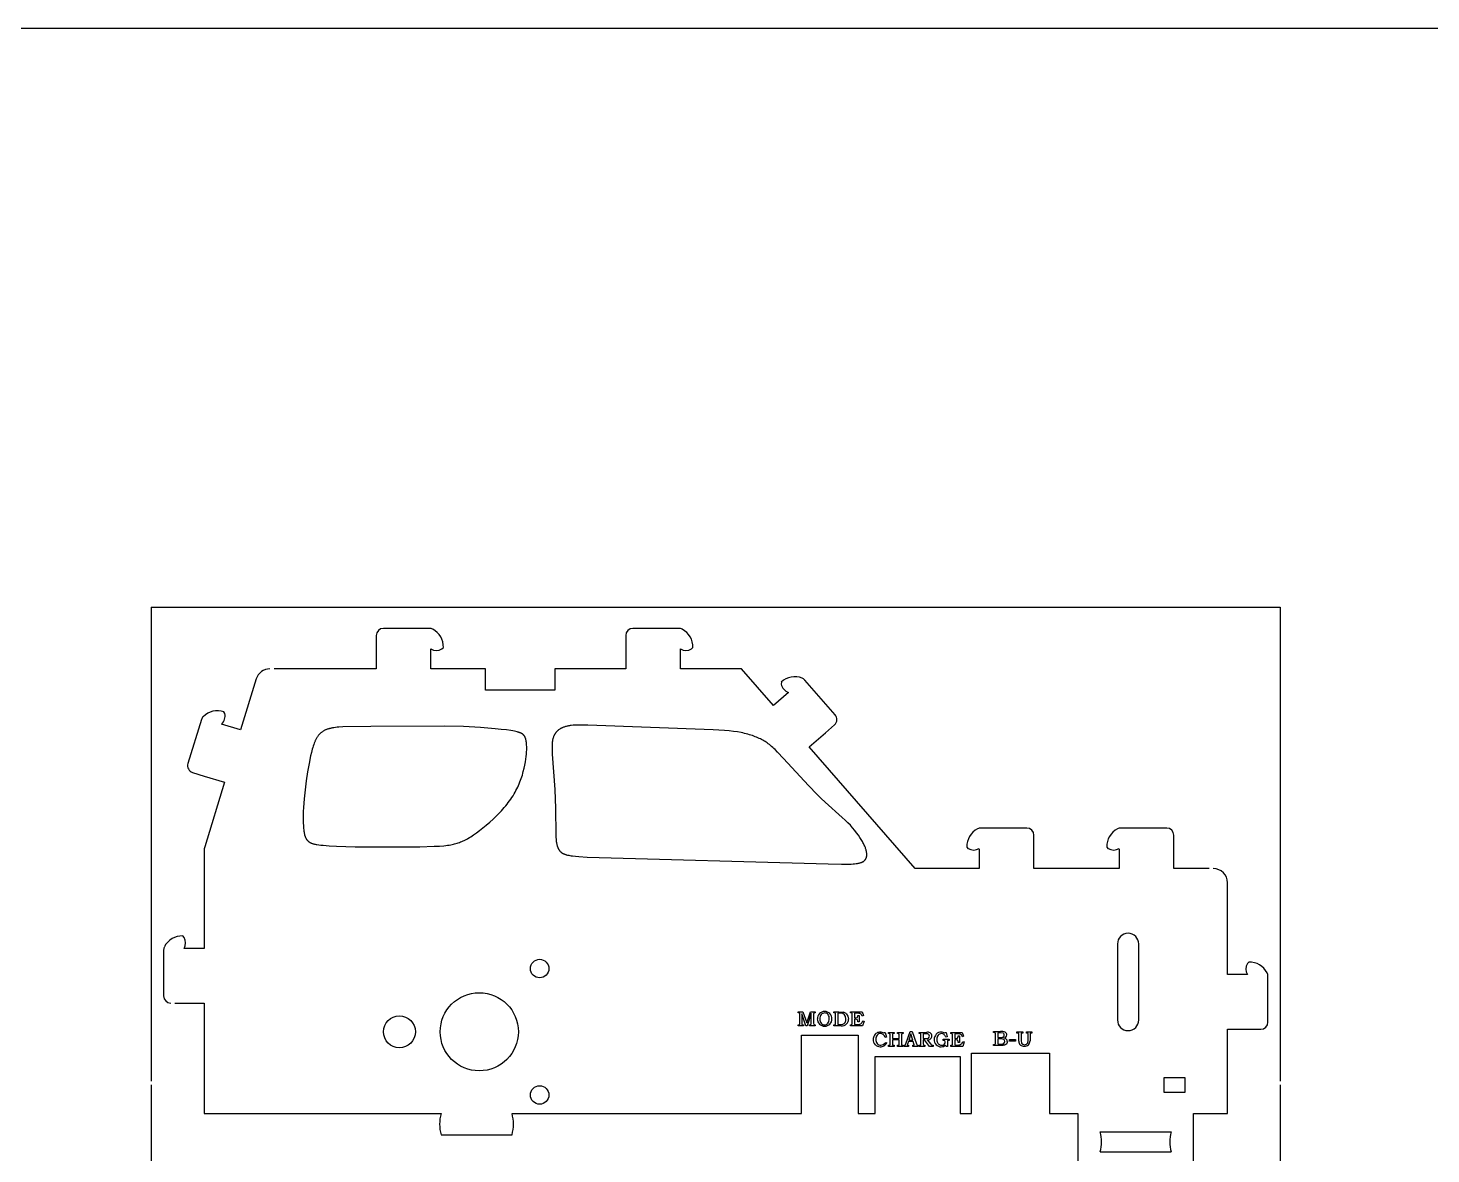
# Model space of a CAD drawing. Extents: x 4372 to 5754, y -1610 to -1311.
# Drawn here: x 5063.1 to 5260.7, y -1469.6 to -1311 of the extents above; entities that cross this region are included whole.
import ezdxf

# ---------------------------------------------------------------- set-up
doc = ezdxf.new("R2010")
doc.units = 0
doc.header["$MEASUREMENT"] = 0
doc.layers.get('0').update_dxf_attribs({"linetype": 'ByLayer'})
doc.layers.add('第四次打样', color=7, linetype='CONTINUOUS')

msp = doc.modelspace()

# ---------------------------------------------------------------- linework, layer by layer
at = {"color": 5}
for p, q in [((5080.45, -1392.55), (5239.45, -1392.55)), ((5080.45, -1392.55), (5080.45, -1459.3)), ((5239.45, -1392.55), (5239.45, -1459.3)), ((5080.45, -1459.8), (5080.45, -1526.55)), ((5239.45, -1459.8), (5239.45, -1526.55))]:
    msp.add_line(p, q, dxfattribs=at)
msp.add_lwpolyline([(4372.08, -1311.03), (5754.14, -1311.03), (5754.14, -1609.58), (4372.08, -1609.58)], close=True)
at = {"layer": '第四次打样'}
for p, q in [((5112.15, -1396.55), (5112.15, -1398.25)), ((5119.63, -1395.55), (5113.15, -1395.55)), ((5147.27, -1396.55), (5147.27, -1398.25)), ((5154.76, -1395.55), (5148.27, -1395.55)), ((5112.15, -1398.25), (5112.15, -1401.25)), ((5147.27, -1398.25), (5147.27, -1401.25)), ((5112.15, -1401.25), (5097.76, -1401.25)), ((5127.51, -1401.25), (5119.85, -1401.25)), ((5127.51, -1404.25), (5127.51, -1401.25)), ((5147.27, -1401.25), (5137.31, -1401.25)), ((5137.31, -1401.25), (5137.31, -1404.25)), ((5163.59, -1401.25), (5154.97, -1401.25)), ((5168.06, -1406.41), (5163.59, -1401.25)), ((5095.25, -1402.67), (5093.04, -1409.86)), ((5137.31, -1404.25), (5127.51, -1404.25)), ((5176.76, -1407.72), (5172.51, -1402.83)), ((5087.53, -1408.39), (5085.63, -1414.59)), ((5173.12, -1412.21), (5175.38, -1410.25)), ((5175.38, -1410.25), (5176.66, -1409.13)), ((5188.03, -1429.37), (5173.12, -1412.21)), ((5086.29, -1415.84), (5087.91, -1416.34)), ((5087.91, -1416.34), (5090.78, -1417.22)), ((5090.78, -1417.22), (5087.99, -1426.32)), ((5203.76, -1423.67), (5197.28, -1423.67)), ((5223.46, -1423.67), (5216.98, -1423.67)), ((5204.76, -1426.37), (5204.76, -1424.67)), ((5224.46, -1426.37), (5224.46, -1424.67)), ((5087.9, -1426.9), (5087.9, -1440.61)), ((5204.76, -1429.37), (5204.76, -1426.37)), ((5224.46, -1429.37), (5224.46, -1426.37)), ((5197.06, -1429.37), (5188.03, -1429.37)), ((5216.76, -1429.37), (5204.76, -1429.37)), ((5229.41, -1429.37), (5224.46, -1429.37)), ((5232.01, -1443.15), (5232.01, -1431.37)), ((5216.52, -1439.99), (5216.52, -1450.69)), ((5219.52, -1450.69), (5219.52, -1439.99)), ((5082.2, -1440.83), (5082.2, -1447.31)), ((5237.71, -1451), (5237.71, -1444.52)), ((5083.8, -1448.31), (5087.9, -1448.31)), ((5087.9, -1448.31), (5087.9, -1463.85)), ((5172.01, -1463.85), (5172.01, -1452.85)), ((5172.01, -1452.85), (5180.01, -1452.85)), ((5180.01, -1452.85), (5180.01, -1455.35)), ((5232.01, -1463.85), (5232.01, -1452)), ((5232.01, -1452), (5235.01, -1452)), ((5235.01, -1452), (5236.71, -1452)), ((5180.01, -1455.35), (5180.01, -1463.85)), ((5182.38, -1463.85), (5182.38, -1455.85)), ((5182.38, -1455.85), (5194.38, -1455.85)), ((5194.38, -1455.85), (5194.38, -1463.85)), ((5195.96, -1463.85), (5195.96, -1455.35)), ((5195.96, -1455.35), (5206.96, -1455.35)), ((5206.96, -1455.35), (5206.96, -1463.85)), ((5226.06, -1458.85), (5223.06, -1458.85)), ((5223.06, -1458.85), (5223.06, -1460.85)), ((5226.06, -1460.85), (5226.06, -1458.85)), ((5223.06, -1460.85), (5226.06, -1460.85)), ((5087.9, -1463.85), (5121.26, -1463.85)), ((5131.26, -1463.85), (5172.01, -1463.85)), ((5180.01, -1463.85), (5182.38, -1463.85)), ((5194.38, -1463.85), (5195.96, -1463.85)), ((5206.96, -1463.85), (5210.92, -1463.85)), ((5210.92, -1463.85), (5210.92, -1466.85)), ((5227.22, -1466.85), (5227.22, -1463.85)), ((5227.22, -1463.85), (5232.01, -1463.85)), ((5121.26, -1466.85), (5131.26, -1466.85)), ((5210.92, -1466.85), (5210.92, -1470.55)), ((5227.22, -1470.55), (5227.22, -1466.85))]:
    msp.add_line(p, q, dxfattribs=at)
at = {"layer": '第四次打样', "color": 3}
for p, q in [((5119.85, -1401.25), (5119.85, -1398.45)), ((5121.4, -1398.45), (5121.6, -1398.24)), ((5154.97, -1401.25), (5154.97, -1398.45)), ((5156.52, -1398.45), (5156.72, -1398.24)), ((5169.19, -1403.11), (5169.16, -1403.4)), ((5170.18, -1404.57), (5168.06, -1406.41)), ((5090.82, -1407.55), (5090.68, -1407.3)), ((5093.04, -1409.86), (5090.36, -1409.04)), ((5195.31, -1426.36), (5195.51, -1426.57)), ((5197.06, -1426.57), (5197.06, -1429.37)), ((5215.01, -1426.36), (5215.21, -1426.57)), ((5216.76, -1426.57), (5216.76, -1429.37)), ((5085.1, -1439.06), (5084.89, -1438.86)), ((5087.9, -1440.61), (5085.1, -1440.61)), ((5232.01, -1444.3), (5232.01, -1443.15)), ((5235.02, -1442.55), (5234.81, -1442.75)), ((5234.81, -1444.3), (5232.01, -1444.3)), ((5214.07, -1466.45), (5224.07, -1466.45)), ((5214.07, -1469.25), (5224.07, -1469.25))]:
    msp.add_line(p, q, dxfattribs=at)
at = {"layer": '第四次打样', "color": 1}
for p, q in [((5104.13, -1410.47), (5104.07, -1410.53)), ((5104.18, -1410.41), (5104.13, -1410.47)), ((5104.24, -1410.36), (5104.18, -1410.41)), ((5104.3, -1410.3), (5104.24, -1410.36)), ((5104.36, -1410.25), (5104.3, -1410.3)), ((5104.42, -1410.2), (5104.36, -1410.25)), ((5104.49, -1410.15), (5104.42, -1410.2)), ((5104.55, -1410.1), (5104.49, -1410.15)), ((5104.62, -1410.06), (5104.55, -1410.1)), ((5104.69, -1410.01), (5104.62, -1410.06)), ((5104.76, -1409.97), (5104.69, -1410.01)), ((5104.83, -1409.93), (5104.76, -1409.97)), ((5104.91, -1409.9), (5104.83, -1409.93)), ((5104.99, -1409.86), (5104.91, -1409.9)), ((5105.06, -1409.83), (5104.99, -1409.86)), ((5105.15, -1409.79), (5105.06, -1409.83)), ((5105.23, -1409.76), (5105.15, -1409.79)), ((5105.31, -1409.73), (5105.23, -1409.76)), ((5105.4, -1409.71), (5105.31, -1409.73)), ((5105.49, -1409.68), (5105.4, -1409.71)), ((5105.58, -1409.65), (5105.49, -1409.68)), ((5105.68, -1409.63), (5105.58, -1409.65)), ((5105.78, -1409.61), (5105.68, -1409.63)), ((5105.87, -1409.59), (5105.78, -1409.61)), ((5105.98, -1409.57), (5105.87, -1409.59)), ((5106.19, -1409.54), (5105.98, -1409.57)), ((5106.41, -1409.51), (5106.19, -1409.54)), ((5106.64, -1409.48), (5106.41, -1409.51)), ((5106.89, -1409.46), (5106.64, -1409.48)), ((5107.43, -1409.43), (5106.89, -1409.46)), ((5111.38, -1409.38), (5107.43, -1409.43)), ((5121.82, -1409.31), (5111.38, -1409.38)), ((5124.45, -1409.39), (5121.82, -1409.31)), ((5126.84, -1409.52), (5124.45, -1409.39)), ((5128.88, -1409.68), (5126.84, -1409.52)), ((5129.74, -1409.77), (5128.88, -1409.68)), ((5130.48, -1409.86), (5129.74, -1409.77)), ((5131.1, -1409.95), (5130.48, -1409.86)), ((5131.36, -1409.99), (5131.1, -1409.95)), ((5131.59, -1410.04), (5131.36, -1409.99)), ((5131.8, -1410.08), (5131.59, -1410.04)), ((5131.99, -1410.13), (5131.8, -1410.08)), ((5132.07, -1410.15), (5131.99, -1410.13)), ((5132.15, -1410.17), (5132.07, -1410.15)), ((5132.22, -1410.19), (5132.15, -1410.17)), ((5132.29, -1410.21), (5132.22, -1410.19)), ((5132.36, -1410.24), (5132.29, -1410.21)), ((5132.41, -1410.26), (5132.36, -1410.24)), ((5132.47, -1410.28), (5132.41, -1410.26)), ((5132.52, -1410.31), (5132.47, -1410.28)), ((5132.57, -1410.33), (5132.52, -1410.31)), ((5132.61, -1410.35), (5132.57, -1410.33)), ((5132.64, -1410.36), (5132.61, -1410.35)), ((5132.66, -1410.38), (5132.64, -1410.36)), ((5132.67, -1410.39), (5132.66, -1410.38)), ((5132.69, -1410.4), (5132.67, -1410.39)), ((5132.71, -1410.41), (5132.69, -1410.4)), ((5132.73, -1410.42), (5132.71, -1410.41)), ((5132.75, -1410.43), (5132.73, -1410.42)), ((5132.76, -1410.45), (5132.75, -1410.43)), ((5132.78, -1410.46), (5132.76, -1410.45)), ((5132.79, -1410.47), (5132.78, -1410.46)), ((5132.81, -1410.48), (5132.79, -1410.47)), ((5132.82, -1410.5), (5132.81, -1410.48)), ((5137.26, -1410.48), (5137.23, -1410.53)), ((5137.29, -1410.43), (5137.26, -1410.48)), ((5137.32, -1410.39), (5137.29, -1410.43)), ((5137.35, -1410.34), (5137.32, -1410.39)), ((5137.38, -1410.29), (5137.35, -1410.34)), ((5137.42, -1410.25), (5137.38, -1410.29)), ((5137.45, -1410.21), (5137.42, -1410.25)), ((5137.49, -1410.17), (5137.45, -1410.21)), ((5137.52, -1410.13), (5137.49, -1410.17)), ((5137.56, -1410.09), (5137.52, -1410.13)), ((5137.59, -1410.06), (5137.56, -1410.09)), ((5137.63, -1410.02), (5137.59, -1410.06)), ((5137.67, -1409.99), (5137.63, -1410.02)), ((5137.71, -1409.95), (5137.67, -1409.99)), ((5137.74, -1409.92), (5137.71, -1409.95)), ((5137.78, -1409.89), (5137.74, -1409.92)), ((5137.82, -1409.86), (5137.78, -1409.89)), ((5137.9, -1409.8), (5137.82, -1409.86)), ((5137.98, -1409.75), (5137.9, -1409.8)), ((5138.02, -1409.72), (5137.98, -1409.75)), ((5138.06, -1409.69), (5138.02, -1409.72)), ((5138.11, -1409.67), (5138.06, -1409.69)), ((5138.15, -1409.64), (5138.11, -1409.67)), ((5138.19, -1409.62), (5138.15, -1409.64)), ((5138.23, -1409.6), (5138.19, -1409.62)), ((5138.28, -1409.58), (5138.23, -1409.6)), ((5138.32, -1409.55), (5138.28, -1409.58)), ((5138.41, -1409.51), (5138.32, -1409.55)), ((5138.5, -1409.48), (5138.41, -1409.51)), ((5138.6, -1409.44), (5138.5, -1409.48)), ((5138.7, -1409.41), (5138.6, -1409.44)), ((5138.8, -1409.38), (5138.7, -1409.41)), ((5138.9, -1409.35), (5138.8, -1409.38)), ((5139.01, -1409.32), (5138.9, -1409.35)), ((5139.12, -1409.3), (5139.01, -1409.32)), ((5139.23, -1409.28), (5139.12, -1409.3)), ((5139.35, -1409.26), (5139.23, -1409.28)), ((5139.47, -1409.24), (5139.35, -1409.26)), ((5139.59, -1409.22), (5139.47, -1409.24)), ((5139.85, -1409.2), (5139.59, -1409.22)), ((5140.14, -1409.18), (5139.85, -1409.2)), ((5140.44, -1409.17), (5140.14, -1409.18)), ((5140.77, -1409.16), (5140.44, -1409.17)), ((5141.13, -1409.16), (5140.77, -1409.16)), ((5141.94, -1409.18), (5141.13, -1409.16)), ((5159.59, -1409.83), (5141.94, -1409.18)), ((5161.17, -1409.94), (5159.59, -1409.83)), ((5161.85, -1410), (5161.17, -1409.94)), ((5162.45, -1410.07), (5161.85, -1410)), ((5163.01, -1410.14), (5162.45, -1410.07)), ((5163.53, -1410.23), (5163.01, -1410.14)), ((5163.77, -1410.28), (5163.53, -1410.23)), ((5164.01, -1410.34), (5163.77, -1410.28)), ((5164.25, -1410.39), (5164.01, -1410.34)), ((5164.47, -1410.45), (5164.25, -1410.39)), ((5164.69, -1410.52), (5164.47, -1410.45)), ((5103.2, -1412.34), (5103.13, -1412.56)), ((5103.26, -1412.12), (5103.2, -1412.34)), ((5103.33, -1411.92), (5103.26, -1412.12)), ((5103.4, -1411.72), (5103.33, -1411.92)), ((5103.48, -1411.53), (5103.4, -1411.72)), ((5103.52, -1411.44), (5103.48, -1411.53)), ((5103.56, -1411.35), (5103.52, -1411.44)), ((5103.6, -1411.27), (5103.56, -1411.35)), ((5103.64, -1411.18), (5103.6, -1411.27)), ((5103.68, -1411.1), (5103.64, -1411.18)), ((5103.73, -1411.02), (5103.68, -1411.1)), ((5103.77, -1410.95), (5103.73, -1411.02)), ((5103.82, -1410.87), (5103.77, -1410.95)), ((5103.87, -1410.8), (5103.82, -1410.87)), ((5103.92, -1410.73), (5103.87, -1410.8)), ((5103.97, -1410.66), (5103.92, -1410.73)), ((5104.02, -1410.6), (5103.97, -1410.66)), ((5104.07, -1410.53), (5104.02, -1410.6)), ((5132.83, -1410.51), (5132.82, -1410.5)), ((5132.85, -1410.52), (5132.83, -1410.51)), ((5132.86, -1410.53), (5132.85, -1410.52)), ((5132.87, -1410.54), (5132.86, -1410.53)), ((5132.9, -1410.57), (5132.87, -1410.54)), ((5132.92, -1410.6), (5132.9, -1410.57)), ((5132.94, -1410.62), (5132.92, -1410.6)), ((5132.96, -1410.65), (5132.94, -1410.62)), ((5132.98, -1410.67), (5132.96, -1410.65)), ((5133, -1410.7), (5132.98, -1410.67)), ((5133.02, -1410.73), (5133, -1410.7)), ((5133.03, -1410.75), (5133.02, -1410.73)), ((5133.05, -1410.78), (5133.03, -1410.75)), ((5133.07, -1410.81), (5133.05, -1410.78)), ((5133.08, -1410.84), (5133.07, -1410.81)), ((5133.1, -1410.87), (5133.08, -1410.84)), ((5133.11, -1410.9), (5133.1, -1410.87)), ((5133.12, -1410.93), (5133.11, -1410.9)), ((5133.13, -1410.96), (5133.12, -1410.93)), ((5133.15, -1410.99), (5133.13, -1410.96)), ((5133.16, -1411.02), (5133.15, -1410.99)), ((5133.17, -1411.05), (5133.16, -1411.02)), ((5133.18, -1411.08), (5133.17, -1411.05)), ((5133.19, -1411.11), (5133.18, -1411.08)), ((5133.21, -1411.18), (5133.19, -1411.11)), ((5133.22, -1411.25), (5133.21, -1411.18)), ((5133.24, -1411.32), (5133.22, -1411.25)), ((5133.25, -1411.39), (5133.24, -1411.32)), ((5133.26, -1411.47), (5133.25, -1411.39)), ((5133.28, -1411.63), (5133.26, -1411.47)), ((5133.3, -1411.8), (5133.28, -1411.63)), ((5133.32, -1411.99), (5133.3, -1411.8)), ((5133.33, -1412.19), (5133.32, -1411.99)), ((5133.33, -1412.42), (5133.33, -1412.19)), ((5133.33, -1412.67), (5133.33, -1412.42)), ((5136.9, -1412.11), (5136.89, -1412.32)), ((5136.89, -1412.32), (5136.9, -1412.77)), ((5136.91, -1411.73), (5136.9, -1411.92)), ((5136.9, -1411.92), (5136.9, -1412.11)), ((5136.92, -1411.64), (5136.91, -1411.73)), ((5136.93, -1411.55), (5136.92, -1411.64)), ((5136.94, -1411.47), (5136.93, -1411.55)), ((5136.95, -1411.39), (5136.94, -1411.47)), ((5136.97, -1411.31), (5136.95, -1411.39)), ((5136.98, -1411.23), (5136.97, -1411.31)), ((5137, -1411.16), (5136.98, -1411.23)), ((5137.02, -1411.08), (5137, -1411.16)), ((5137.04, -1411.01), (5137.02, -1411.08)), ((5137.06, -1410.95), (5137.04, -1411.01)), ((5137.08, -1410.88), (5137.06, -1410.95)), ((5137.1, -1410.82), (5137.08, -1410.88)), ((5137.12, -1410.76), (5137.1, -1410.82)), ((5137.15, -1410.7), (5137.12, -1410.76)), ((5137.18, -1410.64), (5137.15, -1410.7)), ((5137.2, -1410.59), (5137.18, -1410.64)), ((5137.23, -1410.53), (5137.2, -1410.59)), ((5164.91, -1410.58), (5164.69, -1410.52)), ((5165.11, -1410.65), (5164.91, -1410.58)), ((5165.32, -1410.72), (5165.11, -1410.65)), ((5165.51, -1410.8), (5165.32, -1410.72)), ((5165.7, -1410.88), (5165.51, -1410.8)), ((5165.89, -1410.96), (5165.7, -1410.88)), ((5166.07, -1411.04), (5165.89, -1410.96)), ((5166.24, -1411.12), (5166.07, -1411.04)), ((5166.41, -1411.21), (5166.24, -1411.12)), ((5166.58, -1411.3), (5166.41, -1411.21)), ((5166.74, -1411.4), (5166.58, -1411.3)), ((5166.9, -1411.49), (5166.74, -1411.4)), ((5167.05, -1411.59), (5166.9, -1411.49)), ((5167.2, -1411.69), (5167.05, -1411.59)), ((5167.35, -1411.8), (5167.2, -1411.69)), ((5167.5, -1411.92), (5167.35, -1411.8)), ((5167.65, -1412.04), (5167.5, -1411.92)), ((5167.81, -1412.17), (5167.65, -1412.04)), ((5167.97, -1412.31), (5167.81, -1412.17)), ((5168.13, -1412.46), (5167.97, -1412.31)), ((5168.3, -1412.62), (5168.13, -1412.46)), ((5102.9, -1413.52), (5102.68, -1414.6)), ((5103.01, -1413.03), (5102.9, -1413.52)), ((5103.13, -1412.56), (5103.01, -1413.03)), ((5133.07, -1414.79), (5133.14, -1414.36)), ((5133.14, -1414.36), (5133.21, -1413.96)), ((5133.21, -1413.96), (5133.26, -1413.59)), ((5133.26, -1413.59), (5133.29, -1413.25)), ((5133.29, -1413.25), (5133.31, -1412.94)), ((5133.31, -1412.94), (5133.33, -1412.67)), ((5136.9, -1412.77), (5136.93, -1413.25)), ((5136.93, -1413.25), (5137.27, -1418.22)), ((5168.66, -1412.97), (5168.3, -1412.62)), ((5169.51, -1413.86), (5168.66, -1412.97)), ((5172.99, -1417.66), (5169.51, -1413.86)), ((5102.47, -1415.77), (5102.28, -1417.01)), ((5102.68, -1414.6), (5102.47, -1415.77)), ((5132.64, -1416.44), (5132.72, -1416.2)), ((5132.72, -1416.2), (5132.79, -1415.95)), ((5132.79, -1415.95), (5132.85, -1415.71)), ((5132.85, -1415.71), (5132.97, -1415.25)), ((5132.97, -1415.25), (5133.07, -1414.79)), ((5102.11, -1418.28), (5101.97, -1419.54)), ((5102.28, -1417.01), (5102.11, -1418.28)), ((5131.68, -1418.63), (5131.82, -1418.39)), ((5131.82, -1418.39), (5131.94, -1418.15)), ((5131.94, -1418.15), (5132.06, -1417.9)), ((5132.06, -1417.9), (5132.17, -1417.66)), ((5132.17, -1417.66), (5132.28, -1417.42)), ((5132.28, -1417.42), (5132.38, -1417.17)), ((5132.38, -1417.17), (5132.47, -1416.93)), ((5132.47, -1416.93), (5132.56, -1416.68)), ((5132.56, -1416.68), (5132.64, -1416.44)), ((5137.27, -1418.22), (5137.37, -1420.92)), ((5174.23, -1418.93), (5172.99, -1417.66)), ((5101.93, -1420.16), (5101.89, -1420.76)), ((5101.97, -1419.54), (5101.93, -1420.16)), ((5130.37, -1420.54), (5130.56, -1420.3)), ((5130.56, -1420.3), (5130.74, -1420.06)), ((5130.74, -1420.06), (5130.92, -1419.83)), ((5130.92, -1419.83), (5131.09, -1419.59)), ((5131.09, -1419.59), (5131.25, -1419.35)), ((5131.25, -1419.35), (5131.4, -1419.11)), ((5131.4, -1419.11), (5131.55, -1418.87)), ((5131.55, -1418.87), (5131.68, -1418.63)), ((5174.81, -1419.5), (5174.23, -1418.93)), ((5175.37, -1420.02), (5174.81, -1419.5)), ((5177.77, -1422.17), (5175.37, -1420.02)), ((5101.87, -1421.34), (5101.86, -1421.9)), ((5101.86, -1421.9), (5101.86, -1422.42)), ((5101.89, -1420.76), (5101.87, -1421.34)), ((5128.61, -1422.4), (5129.08, -1421.94)), ((5129.08, -1421.94), (5129.54, -1421.48)), ((5129.54, -1421.48), (5129.76, -1421.24)), ((5129.76, -1421.24), (5129.97, -1421.01)), ((5129.97, -1421.01), (5130.17, -1420.77)), ((5130.17, -1420.77), (5130.37, -1420.54)), ((5137.37, -1420.92), (5137.43, -1424.57)), ((5178.18, -1422.54), (5177.77, -1422.17)), ((5101.86, -1422.42), (5101.87, -1422.91)), ((5101.87, -1422.91), (5101.89, -1423.36)), ((5101.89, -1423.36), (5101.92, -1423.75)), ((5101.92, -1423.75), (5101.94, -1423.93)), ((5101.94, -1423.93), (5101.96, -1424.1)), ((5101.96, -1424.1), (5101.98, -1424.26)), ((5101.98, -1424.26), (5102.01, -1424.4)), ((5126.25, -1424.34), (5126.7, -1424.01)), ((5126.7, -1424.01), (5127.16, -1423.64)), ((5127.16, -1423.64), (5127.64, -1423.25)), ((5127.64, -1423.25), (5128.12, -1422.83)), ((5128.12, -1422.83), (5128.61, -1422.4)), ((5178.55, -1422.92), (5178.18, -1422.54)), ((5178.9, -1423.28), (5178.55, -1422.92)), ((5179.22, -1423.64), (5178.9, -1423.28)), ((5179.52, -1423.99), (5179.22, -1423.64)), ((5179.79, -1424.33), (5179.52, -1423.99)), ((5102.01, -1424.4), (5102.02, -1424.47)), ((5102.02, -1424.47), (5102.03, -1424.53)), ((5102.03, -1424.53), (5102.05, -1424.6)), ((5102.05, -1424.6), (5102.06, -1424.66)), ((5102.06, -1424.66), (5102.08, -1424.71)), ((5102.08, -1424.71), (5102.1, -1424.77)), ((5102.1, -1424.77), (5102.12, -1424.82)), ((5102.12, -1424.82), (5102.13, -1424.88)), ((5102.13, -1424.88), (5102.15, -1424.93)), ((5102.15, -1424.93), (5102.17, -1424.97)), ((5102.17, -1424.97), (5102.2, -1425.02)), ((5102.2, -1425.02), (5102.22, -1425.07)), ((5102.22, -1425.07), (5102.24, -1425.11)), ((5102.24, -1425.11), (5102.26, -1425.15)), ((5102.26, -1425.15), (5102.29, -1425.19)), ((5102.29, -1425.19), (5102.31, -1425.23)), ((5102.31, -1425.23), (5102.34, -1425.27)), ((5102.34, -1425.27), (5102.37, -1425.31)), ((5102.37, -1425.31), (5102.4, -1425.34)), ((5102.4, -1425.34), (5102.43, -1425.38)), ((5102.43, -1425.38), (5102.46, -1425.41)), ((5102.46, -1425.41), (5102.49, -1425.44)), ((5102.49, -1425.44), (5102.52, -1425.48)), ((5102.52, -1425.48), (5102.56, -1425.51)), ((5102.56, -1425.51), (5102.59, -1425.54)), ((5102.59, -1425.54), (5102.63, -1425.57)), ((5102.63, -1425.57), (5102.65, -1425.58)), ((5102.65, -1425.58), (5102.67, -1425.6)), ((5102.67, -1425.6), (5102.69, -1425.61)), ((5102.69, -1425.61), (5102.71, -1425.63)), ((5102.71, -1425.63), (5102.73, -1425.64)), ((5102.73, -1425.64), (5102.76, -1425.66)), ((5102.76, -1425.66), (5102.78, -1425.67)), ((5102.78, -1425.67), (5102.8, -1425.69)), ((5102.8, -1425.69), (5102.83, -1425.7)), ((5102.83, -1425.7), (5102.85, -1425.71)), ((5102.85, -1425.71), (5102.88, -1425.73)), ((5102.88, -1425.73), (5102.91, -1425.74)), ((5102.91, -1425.74), (5102.94, -1425.76)), ((5102.94, -1425.76), (5102.97, -1425.77)), ((5102.97, -1425.77), (5103, -1425.78)), ((5103, -1425.78), (5103.03, -1425.8)), ((5103.03, -1425.8), (5103.1, -1425.82)), ((5103.1, -1425.82), (5103.18, -1425.85)), ((5103.18, -1425.85), (5103.26, -1425.87)), ((5103.26, -1425.87), (5103.35, -1425.89)), ((5103.35, -1425.89), (5103.44, -1425.92)), ((5103.44, -1425.92), (5103.55, -1425.94)), ((5103.55, -1425.94), (5103.66, -1425.96)), ((5103.66, -1425.96), (5103.77, -1425.98)), ((5103.77, -1425.98), (5104.04, -1426.03)), ((5104.04, -1426.03), (5104.34, -1426.06)), ((5104.34, -1426.06), (5104.68, -1426.1)), ((5104.68, -1426.1), (5105.5, -1426.16)), ((5105.5, -1426.16), (5106.53, -1426.22)), ((5106.53, -1426.22), (5109.18, -1426.29)), ((5109.18, -1426.29), (5118.27, -1426.29)), ((5118.27, -1426.29), (5120.29, -1426.23)), ((5120.29, -1426.23), (5121.05, -1426.2)), ((5121.05, -1426.2), (5121.68, -1426.15)), ((5121.68, -1426.15), (5121.95, -1426.13)), ((5121.95, -1426.13), (5122.19, -1426.1)), ((5122.19, -1426.1), (5122.42, -1426.07)), ((5122.42, -1426.07), (5122.63, -1426.03)), ((5122.63, -1426.03), (5122.82, -1425.99)), ((5122.82, -1425.99), (5123, -1425.95)), ((5123, -1425.95), (5123.18, -1425.91)), ((5123.18, -1425.91), (5123.35, -1425.86)), ((5123.35, -1425.86), (5123.52, -1425.81)), ((5123.52, -1425.81), (5123.68, -1425.75)), ((5123.68, -1425.75), (5123.85, -1425.69)), ((5123.85, -1425.69), (5124.02, -1425.63)), ((5124.02, -1425.63), (5124.19, -1425.56)), ((5124.19, -1425.56), (5124.36, -1425.48)), ((5124.36, -1425.48), (5124.53, -1425.4)), ((5124.53, -1425.4), (5124.71, -1425.31)), ((5124.71, -1425.31), (5124.88, -1425.22)), ((5124.88, -1425.22), (5125.06, -1425.12)), ((5125.06, -1425.12), (5125.25, -1425.01)), ((5125.25, -1425.01), (5125.44, -1424.89)), ((5125.44, -1424.89), (5125.83, -1424.63)), ((5125.83, -1424.63), (5126.25, -1424.34)), ((5137.43, -1424.57), (5137.44, -1424.94)), ((5137.44, -1424.94), (5137.47, -1425.26)), ((5137.47, -1425.26), (5137.48, -1425.41)), ((5137.48, -1425.41), (5137.5, -1425.55)), ((5137.5, -1425.55), (5137.52, -1425.68)), ((5137.52, -1425.68), (5137.54, -1425.8)), ((5137.54, -1425.8), (5137.56, -1425.91)), ((5137.56, -1425.91), (5137.59, -1426.02)), ((5137.59, -1426.02), (5137.61, -1426.12)), ((5137.61, -1426.12), (5137.64, -1426.21)), ((5137.64, -1426.21), (5137.65, -1426.25)), ((5137.65, -1426.25), (5137.67, -1426.3)), ((5137.67, -1426.3), (5137.68, -1426.34)), ((5180.03, -1424.66), (5179.79, -1424.33)), ((5180.25, -1424.98), (5180.03, -1424.66)), ((5180.35, -1425.13), (5180.25, -1424.98)), ((5180.44, -1425.28), (5180.35, -1425.13)), ((5180.53, -1425.42), (5180.44, -1425.28)), ((5180.61, -1425.56), (5180.53, -1425.42)), ((5180.68, -1425.69), (5180.61, -1425.56)), ((5180.75, -1425.82), (5180.68, -1425.69)), ((5180.82, -1425.95), (5180.75, -1425.82)), ((5180.87, -1426.08), (5180.82, -1425.95)), ((5180.93, -1426.2), (5180.87, -1426.08)), ((5180.97, -1426.31), (5180.93, -1426.2)), ((5137.68, -1426.34), (5137.7, -1426.38)), ((5137.7, -1426.38), (5137.71, -1426.42)), ((5137.71, -1426.42), (5137.73, -1426.46)), ((5137.73, -1426.46), (5137.75, -1426.49)), ((5137.75, -1426.49), (5137.77, -1426.53)), ((5137.77, -1426.53), (5137.78, -1426.57)), ((5137.78, -1426.57), (5137.8, -1426.6)), ((5137.8, -1426.6), (5137.82, -1426.64)), ((5137.82, -1426.64), (5137.84, -1426.67)), ((5137.84, -1426.67), (5137.86, -1426.7)), ((5137.86, -1426.7), (5137.88, -1426.74)), ((5137.88, -1426.74), (5137.9, -1426.77)), ((5137.9, -1426.77), (5137.92, -1426.8)), ((5137.92, -1426.8), (5137.94, -1426.83)), ((5137.94, -1426.83), (5137.97, -1426.86)), ((5137.97, -1426.86), (5137.99, -1426.89)), ((5137.99, -1426.89), (5138.01, -1426.92)), ((5138.01, -1426.92), (5138.04, -1426.95)), ((5138.04, -1426.95), (5138.07, -1426.98)), ((5138.07, -1426.98), (5138.1, -1427.01)), ((5138.1, -1427.01), (5138.13, -1427.03)), ((5138.13, -1427.03), (5138.16, -1427.06)), ((5138.16, -1427.06), (5138.19, -1427.09)), ((5138.19, -1427.09), (5138.22, -1427.11)), ((5138.22, -1427.11), (5138.26, -1427.14)), ((5138.26, -1427.14), (5138.29, -1427.16)), ((5138.29, -1427.16), (5138.33, -1427.19)), ((5138.33, -1427.19), (5138.37, -1427.21)), ((5138.37, -1427.21), (5138.41, -1427.23)), ((5138.41, -1427.23), (5138.46, -1427.26)), ((5138.46, -1427.26), (5138.5, -1427.28)), ((5138.5, -1427.28), (5138.55, -1427.3)), ((5138.55, -1427.3), (5138.6, -1427.32)), ((5138.6, -1427.32), (5138.66, -1427.34)), ((5138.66, -1427.34), (5138.71, -1427.36)), ((5138.71, -1427.36), (5138.77, -1427.38)), ((5138.77, -1427.38), (5138.83, -1427.4)), ((5138.83, -1427.4), (5138.89, -1427.42)), ((5138.89, -1427.42), (5138.95, -1427.44)), ((5138.95, -1427.44), (5139.09, -1427.47)), ((5139.09, -1427.47), (5139.24, -1427.5)), ((5139.24, -1427.5), (5139.4, -1427.53)), ((5139.4, -1427.53), (5139.57, -1427.56)), ((5139.57, -1427.56), (5139.76, -1427.59)), ((5139.76, -1427.59), (5140.18, -1427.64)), ((5140.18, -1427.64), (5140.66, -1427.68)), ((5140.66, -1427.68), (5141.82, -1427.75)), ((5141.82, -1427.75), (5175.76, -1428.71)), ((5180.85, -1428.28), (5180.86, -1428.27)), ((5180.86, -1428.27), (5180.88, -1428.25)), ((5180.88, -1428.25), (5180.89, -1428.24)), ((5180.89, -1428.24), (5180.91, -1428.22)), ((5180.91, -1428.22), (5180.92, -1428.21)), ((5180.92, -1428.21), (5180.94, -1428.2)), ((5180.94, -1428.2), (5180.95, -1428.18)), ((5180.95, -1428.18), (5180.96, -1428.17)), ((5180.96, -1428.17), (5180.97, -1428.15)), ((5181.02, -1426.42), (5180.97, -1426.31)), ((5180.97, -1428.15), (5180.99, -1428.14)), ((5180.99, -1428.14), (5181, -1428.12)), ((5181, -1428.12), (5181.01, -1428.1)), ((5181.01, -1428.1), (5181.02, -1428.09)), ((5181.05, -1426.53), (5181.02, -1426.42)), ((5181.02, -1428.09), (5181.03, -1428.07)), ((5181.03, -1428.07), (5181.04, -1428.06)), ((5181.04, -1428.06), (5181.05, -1428.04)), ((5181.09, -1426.64), (5181.05, -1426.53)), ((5181.05, -1428.04), (5181.06, -1428.03)), ((5181.06, -1428.03), (5181.07, -1428.01)), ((5181.07, -1428.01), (5181.08, -1427.99)), ((5181.08, -1427.99), (5181.09, -1427.98)), ((5181.12, -1426.75), (5181.09, -1426.64)), ((5181.09, -1427.98), (5181.1, -1427.96)), ((5181.1, -1427.96), (5181.11, -1427.94)), ((5181.11, -1427.94), (5181.12, -1427.92)), ((5181.14, -1426.85), (5181.12, -1426.75)), ((5181.12, -1427.91), (5181.13, -1427.89)), ((5181.12, -1427.92), (5181.12, -1427.91)), ((5181.13, -1427.89), (5181.14, -1427.87)), ((5181.16, -1426.95), (5181.14, -1426.85)), ((5181.14, -1427.85), (5181.15, -1427.84)), ((5181.14, -1427.87), (5181.14, -1427.85)), ((5181.15, -1427.84), (5181.16, -1427.82)), ((5181.18, -1427.04), (5181.16, -1426.95)), ((5181.16, -1427.8), (5181.17, -1427.76)), ((5181.16, -1427.82), (5181.16, -1427.8)), ((5181.17, -1427.76), (5181.18, -1427.72)), ((5181.19, -1427.13), (5181.18, -1427.04)), ((5181.18, -1427.72), (5181.19, -1427.69)), ((5181.2, -1427.18), (5181.19, -1427.13)), ((5181.19, -1427.69), (5181.2, -1427.65)), ((5181.2, -1427.23), (5181.2, -1427.18)), ((5181.21, -1427.27), (5181.2, -1427.23)), ((5181.2, -1427.61), (5181.21, -1427.57)), ((5181.2, -1427.65), (5181.2, -1427.61)), ((5181.21, -1427.32), (5181.21, -1427.27)), ((5181.21, -1427.36), (5181.21, -1427.32)), ((5181.21, -1427.4), (5181.21, -1427.36)), ((5181.21, -1427.44), (5181.21, -1427.4)), ((5181.21, -1427.49), (5181.21, -1427.44)), ((5181.21, -1427.53), (5181.21, -1427.49)), ((5181.21, -1427.57), (5181.21, -1427.53)), ((5175.76, -1428.71), (5177.66, -1428.75)), ((5177.66, -1428.75), (5178.4, -1428.75)), ((5178.4, -1428.75), (5179.02, -1428.73)), ((5179.02, -1428.73), (5179.28, -1428.71)), ((5179.28, -1428.71), (5179.51, -1428.69)), ((5179.51, -1428.69), (5179.73, -1428.67)), ((5179.73, -1428.67), (5179.82, -1428.65)), ((5179.82, -1428.65), (5179.91, -1428.64)), ((5179.91, -1428.64), (5180, -1428.62)), ((5180, -1428.62), (5180.08, -1428.61)), ((5180.08, -1428.61), (5180.16, -1428.59)), ((5180.16, -1428.59), (5180.23, -1428.58)), ((5180.23, -1428.58), (5180.3, -1428.56)), ((5180.3, -1428.56), (5180.36, -1428.54)), ((5180.36, -1428.54), (5180.42, -1428.52)), ((5180.42, -1428.52), (5180.47, -1428.5)), ((5180.47, -1428.5), (5180.53, -1428.48)), ((5180.53, -1428.48), (5180.55, -1428.47)), ((5180.55, -1428.47), (5180.58, -1428.45)), ((5180.58, -1428.45), (5180.6, -1428.44)), ((5180.6, -1428.44), (5180.62, -1428.43)), ((5180.62, -1428.43), (5180.64, -1428.42)), ((5180.64, -1428.42), (5180.66, -1428.41)), ((5180.66, -1428.41), (5180.69, -1428.4)), ((5180.69, -1428.4), (5180.71, -1428.38)), ((5180.71, -1428.38), (5180.72, -1428.37)), ((5180.72, -1428.37), (5180.74, -1428.36)), ((5180.74, -1428.36), (5180.76, -1428.35)), ((5180.76, -1428.35), (5180.78, -1428.33)), ((5180.78, -1428.33), (5180.8, -1428.32)), ((5180.8, -1428.32), (5180.81, -1428.31)), ((5180.81, -1428.31), (5180.83, -1428.29)), ((5180.83, -1428.29), (5180.85, -1428.28))]:
    msp.add_line(p, q, dxfattribs=at)
at = {"layer": '第四次打样', "color": 2}
for p, q in [((5171.55, -1449.53), (5172.22, -1449.53)), ((5171.55, -1449.7), (5171.55, -1449.53)), ((5171.65, -1449.7), (5171.55, -1449.7)), ((5171.78, -1449.73), (5171.65, -1449.7)), ((5171.81, -1449.89), (5171.78, -1449.73)), ((5171.81, -1451.15), (5171.81, -1449.89)), ((5172.63, -1451.53), (5172.05, -1449.81)), ((5172.05, -1449.81), (5172.05, -1451.17)), ((5172.22, -1449.53), (5172.77, -1451.07)), ((5172.77, -1451.07), (5173.31, -1449.53)), ((5173.39, -1449.79), (5172.82, -1451.53)), ((5173.31, -1449.53), (5173.96, -1449.53)), ((5173.39, -1451.19), (5173.39, -1449.79)), ((5173.75, -1449.73), (5173.72, -1449.87)), ((5173.72, -1449.87), (5173.72, -1451.15)), ((5173.87, -1449.7), (5173.75, -1449.73)), ((5173.96, -1449.7), (5173.87, -1449.7)), ((5173.96, -1449.53), (5173.96, -1449.7)), ((5176.57, -1449.7), (5176.57, -1449.53)), ((5176.57, -1449.53), (5177.29, -1449.53)), ((5176.79, -1449.73), (5176.57, -1449.7)), ((5176.82, -1449.89), (5176.79, -1449.73)), ((5176.82, -1451.19), (5176.82, -1449.89)), ((5177.39, -1449.74), (5177.15, -1449.74)), ((5177.15, -1449.74), (5177.15, -1451.33)), ((5177.29, -1449.53), (5177.95, -1449.59)), ((5177.65, -1449.75), (5177.39, -1449.74)), ((5177.86, -1449.8), (5177.65, -1449.75)), ((5178.07, -1449.95), (5177.86, -1449.8)), ((5178.22, -1450.2), (5178.07, -1449.95)), ((5178.31, -1449.79), (5178.55, -1450.13)), ((5178.91, -1449.53), (5180.55, -1449.53)), ((5178.91, -1449.7), (5178.91, -1449.53)), ((5179.09, -1449.72), (5178.91, -1449.7)), ((5179.15, -1449.76), (5179.09, -1449.72)), ((5179.16, -1449.86), (5179.15, -1449.76)), ((5179.16, -1451.19), (5179.16, -1449.86)), ((5179.91, -1449.74), (5179.48, -1449.74)), ((5179.48, -1449.74), (5179.48, -1450.4)), ((5180.55, -1449.53), (5180.74, -1450.08)), ((5171.55, -1451.53), (5171.55, -1451.36)), ((5171.55, -1451.36), (5171.62, -1451.36)), ((5172.3, -1451.53), (5171.55, -1451.53)), ((5171.62, -1451.36), (5171.78, -1451.32)), ((5171.78, -1451.32), (5171.81, -1451.15)), ((5172.05, -1451.17), (5172.08, -1451.33)), ((5172.08, -1451.33), (5172.22, -1451.36)), ((5172.22, -1451.36), (5172.3, -1451.36)), ((5172.3, -1451.36), (5172.3, -1451.53)), ((5172.82, -1451.53), (5172.63, -1451.53)), ((5173.15, -1451.53), (5173.15, -1451.36)), ((5173.15, -1451.36), (5173.23, -1451.36)), ((5173.96, -1451.53), (5173.15, -1451.53)), ((5173.23, -1451.36), (5173.36, -1451.33)), ((5173.36, -1451.33), (5173.39, -1451.19)), ((5173.72, -1451.15), (5173.74, -1451.33)), ((5173.74, -1451.33), (5173.87, -1451.36)), ((5173.87, -1451.36), (5173.96, -1451.36)), ((5173.96, -1451.36), (5173.96, -1451.53)), ((5176.57, -1451.53), (5176.57, -1451.36)), ((5176.57, -1451.36), (5176.71, -1451.36)), ((5177.59, -1451.53), (5176.57, -1451.53)), ((5176.71, -1451.36), (5176.8, -1451.33)), ((5176.8, -1451.33), (5176.82, -1451.19)), ((5177.15, -1451.33), (5177.53, -1451.33)), ((5177.53, -1451.33), (5177.84, -1451.28)), ((5178.28, -1450.54), (5178.22, -1450.2)), ((5178.55, -1450.13), (5178.64, -1450.56)), ((5178.91, -1451.53), (5178.91, -1451.36)), ((5178.91, -1451.36), (5178.99, -1451.36)), ((5180.61, -1451.53), (5178.91, -1451.53)), ((5178.99, -1451.36), (5179.13, -1451.33)), ((5179.13, -1451.33), (5179.16, -1451.19)), ((5179.48, -1450.4), (5179.68, -1450.4)), ((5179.68, -1450.59), (5179.48, -1450.59)), ((5179.48, -1450.59), (5179.48, -1451.19)), ((5179.48, -1451.19), (5179.5, -1451.31)), ((5179.5, -1451.31), (5179.6, -1451.33)), ((5179.6, -1451.33), (5179.89, -1451.33)), ((5179.68, -1450.4), (5179.89, -1450.33)), ((5179.9, -1450.65), (5179.68, -1450.59)), ((5179.89, -1450.33), (5179.96, -1450.1)), ((5179.96, -1450.85), (5179.9, -1450.65)), ((5179.96, -1450.1), (5179.96, -1450.05)), ((5179.96, -1450.05), (5180.16, -1450.05)), ((5179.96, -1450.95), (5179.96, -1450.85)), ((5180.16, -1450.95), (5179.96, -1450.95)), ((5180.16, -1450.05), (5180.16, -1450.95)), ((5180.74, -1450.08), (5180.56, -1450.14)), ((5180.83, -1450.88), (5180.61, -1451.53)), ((5180.65, -1450.82), (5180.83, -1450.88)), ((5183.54, -1454.14), (5183.89, -1453.84)), ((5183.61, -1452.56), (5183.65, -1452.43)), ((5183.65, -1452.43), (5183.8, -1452.43)), ((5183.8, -1452.43), (5183.99, -1453.12)), ((5183.99, -1453.12), (5183.8, -1453.17)), ((5183.89, -1453.84), (5184.04, -1453.93)), ((5184.26, -1452.43), (5185.08, -1452.43)), ((5184.26, -1452.6), (5184.26, -1452.43)), ((5184.37, -1452.6), (5184.26, -1452.6)), ((5184.48, -1452.63), (5184.37, -1452.6)), ((5184.51, -1452.77), (5184.48, -1452.63)), ((5184.51, -1454.11), (5184.51, -1452.77)), ((5184.86, -1452.63), (5184.83, -1452.78)), ((5184.83, -1452.78), (5184.83, -1453.3)), ((5184.83, -1453.3), (5185.77, -1453.3)), ((5185.77, -1453.5), (5184.83, -1453.5)), ((5184.83, -1453.5), (5184.83, -1454.09)), ((5184.99, -1452.6), (5184.86, -1452.63)), ((5185.08, -1452.6), (5184.99, -1452.6)), ((5185.08, -1452.43), (5185.08, -1452.6)), ((5185.53, -1452.6), (5185.53, -1452.43)), ((5185.53, -1452.43), (5186.34, -1452.43)), ((5185.64, -1452.6), (5185.53, -1452.6)), ((5185.75, -1452.64), (5185.64, -1452.6)), ((5185.77, -1452.8), (5185.75, -1452.64)), ((5185.77, -1453.3), (5185.77, -1452.8)), ((5185.77, -1454.08), (5185.77, -1453.5)), ((5186.13, -1452.62), (5186.1, -1452.77)), ((5186.1, -1452.77), (5186.1, -1454.09)), ((5186.23, -1452.6), (5186.13, -1452.62)), ((5186.34, -1452.6), (5186.23, -1452.6)), ((5186.34, -1452.43), (5186.34, -1452.6)), ((5186.72, -1454.06), (5187.33, -1452.33)), ((5187.08, -1453.71), (5186.94, -1454.11)), ((5187.74, -1453.71), (5187.08, -1453.71)), ((5187.41, -1452.64), (5187.14, -1453.52)), ((5187.14, -1453.52), (5187.68, -1453.52)), ((5187.33, -1452.33), (5187.61, -1452.33)), ((5187.68, -1453.52), (5187.41, -1452.64)), ((5187.61, -1452.33), (5188.22, -1454.07)), ((5187.86, -1454.07), (5187.74, -1453.71)), ((5188.59, -1452.43), (5189.62, -1452.43)), ((5188.59, -1452.6), (5188.59, -1452.43)), ((5188.69, -1452.6), (5188.59, -1452.6)), ((5188.81, -1452.64), (5188.69, -1452.6)), ((5188.84, -1452.76), (5188.81, -1452.64)), ((5188.84, -1454.04), (5188.84, -1452.76)), ((5189.16, -1452.64), (5189.16, -1453.31)), ((5189.62, -1452.64), (5189.16, -1452.64)), ((5189.16, -1453.31), (5189.52, -1453.31)), ((5189.36, -1453.5), (5189.16, -1453.5)), ((5189.16, -1453.5), (5189.16, -1454.07)), ((5190.07, -1454.43), (5189.36, -1453.5)), ((5189.71, -1453.5), (5190.22, -1454.09)), ((5191.95, -1453.56), (5191.95, -1453.39)), ((5191.95, -1453.39), (5192.8, -1453.39)), ((5192.2, -1453.59), (5191.95, -1453.56)), ((5192.19, -1452.56), (5192.23, -1452.43)), ((5192.25, -1453.77), (5192.2, -1453.59)), ((5192.23, -1452.43), (5192.38, -1452.43)), ((5192.23, -1454.02), (5192.25, -1453.86)), ((5192.25, -1453.86), (5192.25, -1453.77)), ((5192.55, -1453.07), (5192.37, -1453.13)), ((5192.38, -1452.43), (5192.55, -1453.07)), ((5192.59, -1453.59), (5192.57, -1453.73)), ((5192.57, -1453.73), (5192.57, -1454.43)), ((5192.7, -1453.56), (5192.59, -1453.59)), ((5192.8, -1453.56), (5192.7, -1453.56)), ((5192.8, -1453.39), (5192.8, -1453.56)), ((5193.03, -1452.43), (5194.66, -1452.43)), ((5193.03, -1452.6), (5193.03, -1452.43)), ((5193.21, -1452.62), (5193.03, -1452.6)), ((5193.26, -1452.66), (5193.21, -1452.62)), ((5193.27, -1452.76), (5193.26, -1452.66)), ((5193.27, -1454.09), (5193.27, -1452.76)), ((5194.03, -1452.64), (5193.6, -1452.64)), ((5193.6, -1452.64), (5193.6, -1453.3)), ((5193.6, -1453.3), (5193.79, -1453.3)), ((5193.79, -1453.49), (5193.6, -1453.49)), ((5193.6, -1453.49), (5193.6, -1454.09)), ((5193.79, -1453.3), (5194.01, -1453.23)), ((5194.02, -1453.55), (5193.79, -1453.49)), ((5194.01, -1453.23), (5194.07, -1453)), ((5194.07, -1453.75), (5194.02, -1453.55)), ((5194.07, -1453), (5194.07, -1452.94)), ((5194.07, -1452.94), (5194.27, -1452.94)), ((5194.07, -1453.85), (5194.07, -1453.75)), ((5194.27, -1453.85), (5194.07, -1453.85)), ((5194.27, -1452.94), (5194.27, -1453.85)), ((5194.66, -1452.43), (5194.85, -1452.98)), ((5194.85, -1452.98), (5194.68, -1453.04)), ((5194.95, -1453.78), (5194.72, -1454.43)), ((5194.77, -1453.72), (5194.95, -1453.78)), ((5199.08, -1452.3), (5200.03, -1452.3)), ((5199.08, -1452.47), (5199.08, -1452.3)), ((5199.17, -1452.47), (5199.08, -1452.47)), ((5199.3, -1452.49), (5199.17, -1452.47)), ((5199.32, -1452.64), (5199.3, -1452.49)), ((5199.32, -1453.98), (5199.32, -1452.64)), ((5199.65, -1452.5), (5199.65, -1453.16)), ((5200.04, -1452.5), (5199.65, -1452.5)), ((5199.65, -1453.16), (5199.96, -1453.16)), ((5199.65, -1453.35), (5199.65, -1453.96)), ((5199.99, -1453.35), (5199.65, -1453.35)), ((5200.45, -1452.57), (5200.04, -1452.5)), ((5200.97, -1453.93), (5200.96, -1453.94)), ((5200.96, -1453.94), (5200.96, -1453.96)), ((5200.98, -1453.92), (5200.97, -1453.93)), ((5200.99, -1453.89), (5200.98, -1453.9)), ((5200.98, -1453.9), (5200.98, -1453.92)), ((5201, -1453.84), (5200.99, -1453.86)), ((5200.99, -1453.86), (5200.99, -1453.87)), ((5200.99, -1453.87), (5200.99, -1453.89)), ((5201.01, -1453.79), (5201, -1453.81)), ((5201, -1453.81), (5201, -1453.82)), ((5201, -1453.82), (5201, -1453.84)), ((5201.01, -1453.72), (5201.01, -1453.74)), ((5201.01, -1453.74), (5201.01, -1453.76)), ((5201.01, -1453.76), (5201.01, -1453.77)), ((5201.01, -1453.77), (5201.01, -1453.79)), ((5201.29, -1453.44), (5202.18, -1453.44)), ((5201.29, -1453.67), (5201.29, -1453.44)), ((5202.18, -1453.67), (5201.29, -1453.67)), ((5202.18, -1453.44), (5202.18, -1453.67)), ((5202.36, -1452.37), (5203.18, -1452.37)), ((5202.36, -1452.54), (5202.36, -1452.37)), ((5202.46, -1452.54), (5202.36, -1452.54)), ((5202.58, -1452.57), (5202.46, -1452.54)), ((5202.61, -1452.71), (5202.58, -1452.57)), ((5202.61, -1453.67), (5202.61, -1452.71)), ((5202.96, -1452.57), (5202.94, -1452.71)), ((5202.94, -1452.71), (5202.94, -1453.59)), ((5202.94, -1453.59), (5203, -1453.94)), ((5203.09, -1452.54), (5202.96, -1452.57)), ((5203, -1453.94), (5203.18, -1454.11)), ((5203.18, -1452.54), (5203.09, -1452.54)), ((5203.18, -1452.37), (5203.18, -1452.54)), ((5203.7, -1454.1), (5203.9, -1453.93)), ((5203.72, -1452.54), (5203.72, -1452.37)), ((5203.72, -1452.37), (5204.44, -1452.37)), ((5203.8, -1452.54), (5203.72, -1452.54)), ((5203.93, -1452.58), (5203.8, -1452.54)), ((5203.9, -1453.93), (5203.96, -1453.57)), ((5203.96, -1452.73), (5203.93, -1452.58)), ((5203.96, -1453.57), (5203.96, -1452.73)), ((5204.23, -1452.57), (5204.2, -1452.71)), ((5204.2, -1452.71), (5204.2, -1453.61)), ((5204.35, -1452.54), (5204.23, -1452.57)), ((5204.44, -1452.54), (5204.35, -1452.54)), ((5204.44, -1452.37), (5204.44, -1452.54)), ((5183.18, -1454.24), (5183.54, -1454.14)), ((5184.26, -1454.43), (5184.26, -1454.26)), ((5184.26, -1454.26), (5184.34, -1454.26)), ((5185.08, -1454.43), (5184.26, -1454.43)), ((5184.34, -1454.26), (5184.48, -1454.24)), ((5184.48, -1454.24), (5184.51, -1454.11)), ((5184.83, -1454.09), (5184.86, -1454.25)), ((5184.86, -1454.25), (5185.08, -1454.26)), ((5185.08, -1454.26), (5185.08, -1454.43)), ((5185.53, -1454.43), (5185.53, -1454.26)), ((5185.53, -1454.26), (5185.61, -1454.26)), ((5186.34, -1454.43), (5185.53, -1454.43)), ((5185.61, -1454.26), (5185.73, -1454.25)), ((5185.73, -1454.25), (5185.77, -1454.21)), ((5185.77, -1454.21), (5185.77, -1454.08)), ((5186.1, -1454.09), (5186.11, -1454.21)), ((5186.11, -1454.21), (5186.15, -1454.25)), ((5186.15, -1454.25), (5186.34, -1454.26)), ((5186.34, -1454.26), (5186.34, -1454.43)), ((5186.47, -1454.26), (5186.63, -1454.22)), ((5186.47, -1454.43), (5186.47, -1454.26)), ((5187.11, -1454.43), (5186.47, -1454.43)), ((5186.63, -1454.22), (5186.72, -1454.06)), ((5186.94, -1454.11), (5186.92, -1454.2)), ((5186.92, -1454.2), (5186.94, -1454.25)), ((5186.94, -1454.25), (5187.11, -1454.26)), ((5187.11, -1454.26), (5187.11, -1454.43)), ((5187.71, -1454.26), (5187.87, -1454.25)), ((5187.71, -1454.43), (5187.71, -1454.26)), ((5188.46, -1454.43), (5187.71, -1454.43)), ((5187.9, -1454.2), (5187.86, -1454.07)), ((5187.87, -1454.25), (5187.9, -1454.2)), ((5188.22, -1454.07), (5188.29, -1454.22)), ((5188.29, -1454.22), (5188.39, -1454.26)), ((5188.39, -1454.26), (5188.46, -1454.26)), ((5188.46, -1454.26), (5188.46, -1454.43)), ((5188.59, -1454.43), (5188.59, -1454.26)), ((5188.59, -1454.26), (5188.68, -1454.26)), ((5189.4, -1454.43), (5188.59, -1454.43)), ((5188.68, -1454.26), (5188.81, -1454.23)), ((5188.81, -1454.23), (5188.84, -1454.04)), ((5189.16, -1454.07), (5189.18, -1454.23)), ((5189.18, -1454.23), (5189.31, -1454.26)), ((5189.31, -1454.26), (5189.4, -1454.26)), ((5189.4, -1454.26), (5189.4, -1454.43)), ((5190.56, -1454.43), (5190.07, -1454.43)), ((5190.22, -1454.09), (5190.36, -1454.22)), ((5190.36, -1454.22), (5190.49, -1454.26)), ((5190.49, -1454.26), (5190.56, -1454.26)), ((5190.56, -1454.26), (5190.56, -1454.43)), ((5191.77, -1454.25), (5191.97, -1454.22)), ((5191.97, -1454.22), (5192.13, -1454.13)), ((5192.13, -1454.13), (5192.23, -1454.02)), ((5192.38, -1454.43), (5192.31, -1454.26)), ((5192.57, -1454.43), (5192.38, -1454.43)), ((5193.03, -1454.43), (5193.03, -1454.26)), ((5193.03, -1454.26), (5193.11, -1454.26)), ((5194.72, -1454.43), (5193.03, -1454.43)), ((5193.11, -1454.26), (5193.25, -1454.23)), ((5193.25, -1454.23), (5193.27, -1454.09)), ((5193.6, -1454.09), (5193.61, -1454.21)), ((5193.61, -1454.21), (5193.71, -1454.23)), ((5193.71, -1454.23), (5194, -1454.23)), ((5199.08, -1454.29), (5199.08, -1454.12)), ((5199.08, -1454.12), (5199.17, -1454.12)), ((5200.08, -1454.29), (5199.08, -1454.29)), ((5199.17, -1454.12), (5199.29, -1454.09)), ((5199.29, -1454.09), (5199.32, -1453.98)), ((5199.65, -1453.96), (5199.67, -1454.07)), ((5199.67, -1454.07), (5199.8, -1454.09)), ((5199.8, -1454.09), (5199.99, -1454.09)), ((5200.14, -1454.29), (5200.08, -1454.29)), ((5200.19, -1454.29), (5200.14, -1454.29)), ((5200.24, -1454.29), (5200.19, -1454.29)), ((5200.3, -1454.28), (5200.24, -1454.29)), ((5200.35, -1454.28), (5200.3, -1454.28)), ((5200.39, -1454.27), (5200.35, -1454.28)), ((5200.44, -1454.26), (5200.39, -1454.27)), ((5200.49, -1454.25), (5200.44, -1454.26)), ((5200.53, -1454.25), (5200.49, -1454.25)), ((5200.55, -1454.24), (5200.53, -1454.25)), ((5200.57, -1454.23), (5200.55, -1454.24)), ((5200.59, -1454.23), (5200.57, -1454.23)), ((5200.61, -1454.22), (5200.59, -1454.23)), ((5200.63, -1454.22), (5200.61, -1454.22)), ((5200.65, -1454.21), (5200.63, -1454.22)), ((5200.66, -1454.2), (5200.65, -1454.21)), ((5200.68, -1454.2), (5200.66, -1454.2)), ((5200.7, -1454.19), (5200.68, -1454.2)), ((5200.71, -1454.18), (5200.7, -1454.19)), ((5200.73, -1454.17), (5200.71, -1454.18)), ((5200.75, -1454.17), (5200.73, -1454.17)), ((5200.76, -1454.16), (5200.75, -1454.17)), ((5200.78, -1454.15), (5200.76, -1454.16)), ((5200.79, -1454.14), (5200.78, -1454.15)), ((5200.8, -1454.13), (5200.79, -1454.14)), ((5200.82, -1454.12), (5200.8, -1454.13)), ((5200.83, -1454.11), (5200.82, -1454.12)), ((5200.84, -1454.1), (5200.83, -1454.11)), ((5200.86, -1454.09), (5200.84, -1454.1)), ((5200.87, -1454.08), (5200.86, -1454.09)), ((5200.88, -1454.07), (5200.87, -1454.08)), ((5200.89, -1454.06), (5200.88, -1454.07)), ((5200.9, -1454.05), (5200.89, -1454.06)), ((5200.91, -1454.03), (5200.9, -1454.05)), ((5200.92, -1454.02), (5200.91, -1454.03)), ((5200.93, -1454.01), (5200.92, -1454.02)), ((5200.92, -1454.02), (5200.92, -1454.02)), ((5200.94, -1454), (5200.93, -1454)), ((5200.93, -1454), (5200.93, -1454.01)), ((5200.95, -1453.98), (5200.94, -1453.98)), ((5200.94, -1453.98), (5200.94, -1453.99)), ((5200.94, -1453.99), (5200.94, -1454)), ((5200.96, -1453.96), (5200.95, -1453.96)), ((5200.95, -1453.96), (5200.95, -1453.97)), ((5200.95, -1453.97), (5200.95, -1453.98)), ((5203.18, -1454.11), (5203.43, -1454.18)), ((5203.43, -1454.18), (5203.7, -1454.1))]:
    msp.add_line(p, q, dxfattribs=at)
at = {"layer": '第四次打样', "color": 6}
for centre, radius in [((5135.15, -1443.45), 1.3), ((5126.65, -1452.35), 5.5), ((5115.4, -1452.35), 2.25), ((5135.15, -1461.25), 1.3)]:
    msp.add_circle(centre, radius, dxfattribs=at)
at = {"layer": '第四次打样'}
for centre, radius, start, end in [((5113.15, -1396.55), 1, 90, 180), ((5148.27, -1396.55), 1, 90, 180), ((5097.16, -1403.25), 2, 90, 162.9378), ((5176.01, -1408.38), 1, 311.0175, 41.0175), ((5086.58, -1414.88), 1, 162.9378, 252.9378), ((5203.76, -1424.67), 1, 360, 90), ((5223.46, -1424.67), 1, 360, 90), ((5089.9, -1426.9), 2, 162.9378, 180), ((5230.01, -1431.37), 2, 0, 90), ((5218.02, -1439.99), 1.5, 90, 180), ((5218.02, -1439.99), 1.5, 360, 90), ((5083.2, -1447.31), 1, 180, 270), ((5218.02, -1450.69), 1.5, 180, 270), ((5218.02, -1450.69), 1.5, 270, 360), ((5236.71, -1451), 1, 270, 0), ((5126.78, -1465.35), 5.72, 164.8107, 195.1893), ((5125.73, -1465.35), 5.73, 344.8107, 15.1893)]:
    msp.add_arc(centre, radius, start, end, dxfattribs=at)
at = {"layer": '第四次打样', "color": 3}
for centre, radius, start, end in [((5119.63, -1396.55), 1, 62.4845, 90), ((5118.8, -1398.15), 2.8, 358.0214, 62.4894), ((5154.76, -1396.55), 1, 62.4845, 90), ((5153.93, -1398.15), 2.8, 358.0214, 62.4894), ((5120.62, -1397.05), 1.6, 241.0615, 298.9385), ((5155.75, -1397.05), 1.6, 241.0615, 298.9385), ((5171.09, -1405.16), 2.8, 68.5282, 132.9962), ((5171.75, -1403.48), 1, 41.0175, 68.533), ((5170.73, -1403.06), 1.6, 192.079, 249.9561), ((5088.48, -1408.68), 1, 135.4223, 162.9378), ((5089.77, -1409.95), 2.8, 70.9592, 135.4272), ((5089.25, -1407.88), 1.6, 313.9993, 11.8764), ((5198.11, -1426.26), 2.8, 117.5106, 181.9786), ((5197.28, -1424.67), 1, 90, 117.5155), ((5217.81, -1426.26), 2.8, 117.5106, 181.9786), ((5216.98, -1424.67), 1, 90, 117.5155), ((5196.28, -1425.16), 1.6, 241.0615, 298.9385), ((5215.99, -1425.16), 1.6, 241.0615, 298.9385), ((5084.8, -1441.66), 2.8, 88.0214, 152.4894), ((5083.7, -1439.84), 1.6, 331.0615, 28.9385), ((5083.2, -1440.83), 1, 152.4845, 180), ((5236.21, -1443.53), 1.6, 151.0615, 208.9385), ((5235.11, -1445.35), 2.8, 27.5106, 91.9786), ((5236.71, -1444.52), 1, 0, 27.5155), ((5209.27, -1467.85), 5, 343.7398, 16.2602), ((5228.87, -1467.85), 5, 163.7398, 196.2602)]:
    msp.add_arc(centre, radius, start, end, dxfattribs=at)
at = {"layer": '第四次打样', "color": 2}
for centre, radius, start, end in [((5175.25, -1450.51), 0.995, 134.4103, 181.5067), ((5175.27, -1450.52), 1.02, 88.3234, 134.7649), ((5175.57, -1450.48), 0.95, 143.6456, 183.7893), ((5175.27, -1450.32), 0.614, 87.4769, 139.9317), ((5175.32, -1450.45), 0.95, 43.4558, 91.5478), ((5175.33, -1450.26), 0.557, 37.5464, 92.8893), ((5174.97, -1450.46), 0.968, 356.6448, 34.226), ((5175.29, -1450.5), 1.01, 358.6902, 44.1742), ((5177.73, -1450.42), 0.859, 47.4057, 75.2373), ((5179.98, -1450.55), 0.809, 62.8177, 94.6746), ((5179.95, -1450.33), 0.643, 16.899, 51.3558), ((5175.26, -1450.56), 1.01, 178.3482, 224.4618), ((5175.24, -1450.58), 0.979, 224.3526, 271.7557), ((5175.53, -1450.6), 0.916, 176.5672, 216.9659), ((5175.26, -1450.78), 0.587, 218.9072, 271.4727), ((5175.29, -1450.79), 0.579, 268.6868, 323.4731), ((5175.31, -1450.57), 0.989, 267.9492, 315.4679), ((5174.96, -1450.57), 0.971, 324.1325, 2.7514), ((5175.27, -1450.56), 1.03, 315.962, 1.8863), ((5177.67, -1450.54), 0.994, 265.4059, 315.2366), ((5177.72, -1450.81), 0.489, 283.6038, 331.8596), ((5177.32, -1450.57), 0.954, 330.4306, 1.9989), ((5177.64, -1450.57), 0.997, 317.9191, 0.7721), ((5179.93, -1450.47), 0.861, 266.9029, 299.5918), ((5179.85, -1450.53), 0.852, 306.67, 340.1272), ((5183.16, -1453.43), 1.05, 150.6442, 180.2691), ((5183.12, -1453.46), 1.01, 178.5837, 224.3971), ((5183.13, -1453.4), 1, 120.5554, 151.2335), ((5183.36, -1453.37), 0.874, 141.299, 182.4264), ((5183.35, -1453.45), 0.871, 177.3746, 220.0428), ((5183.12, -1453.36), 0.964, 89.8874, 121.1513), ((5183.14, -1453.19), 0.591, 89.6426, 141.9298), ((5183.14, -1453.17), 0.768, 52.0038, 91.5203), ((5183.16, -1453.16), 0.562, 49.243, 91.9865), ((5182.72, -1453.55), 1.15, 19.3506, 45.2037), ((5183.05, -1453.32), 1.17, 299.8786, 328.2098), ((5189.58, -1452.59), 0.729, 265.6123, 297.388), ((5189.8, -1453.01), 0.6, 5.3989, 107.214), ((5189.66, -1453.12), 0.486, 56.262, 94.5678), ((5189.74, -1452.7), 0.802, 267.8317, 305.7178), ((5189.74, -1453), 0.298, 306.5063, 5.4888), ((5189.73, -1452.94), 0.304, 355.246, 47.8706), ((5189.91, -1452.97), 0.482, 308.193, 2.4643), ((5191.72, -1453.41), 1.01, 135.5806, 181.2631), ((5191.71, -1453.47), 1.01, 177.8691, 224.0555), ((5191.68, -1453.33), 0.935, 89.3192, 137.2318), ((5191.93, -1453.38), 0.867, 140.7202, 181.7611), ((5192.05, -1453.42), 0.987, 179.4415, 206.0056), ((5191.82, -1453.56), 0.713, 204.5568, 237.0883), ((5191.73, -1453.19), 0.586, 90.6723, 143.0769), ((5191.73, -1453.13), 0.734, 51.0289, 92.7854), ((5191.74, -1453.16), 0.563, 51.0694, 91.2779), ((5191.37, -1453.52), 1.08, 21.5693, 47.7688), ((5194.09, -1453.45), 0.809, 62.8177, 94.6746), ((5194.06, -1453.23), 0.643, 16.899, 51.3558), ((5193.97, -1453.43), 0.852, 306.67, 340.1272), ((5200.03, -1452.13), 1.04, 266.2349, 292.6095), ((5200.06, -1454.5), 1.16, 68.018, 93.5971), ((5200.13, -1453.81), 1.52, 67.1056, 94.0289), ((5200.29, -1452.84), 0.286, 299.7499, 5.4741), ((5200.32, -1452.79), 0.252, 354.3038, 58.9224), ((5200.36, -1453.69), 0.29, 355.685, 62.9483), ((5200.34, -1453.73), 0.312, 300.1086, 4.4084), ((5200.47, -1452.76), 0.476, 275.5923, 316.6404), ((5200.53, -1453.71), 0.475, 358.9191, 91.8873), ((5200.52, -1452.77), 0.41, 355.4344, 60.2905), ((5200.51, -1452.81), 0.416, 317.1789, 1.0395), ((5203.25, -1453.71), 0.645, 175.8764, 231.5383), ((5203.45, -1453.65), 0.753, 314.374, 3.2516), ((5183.09, -1453.51), 0.948, 223.4728, 271.2423), ((5183.17, -1453.61), 0.633, 219.6423, 270.2891), ((5183.12, -1453.41), 1.06, 269.5442, 298.9515), ((5191.67, -1453.51), 0.954, 224.2119, 271.4927), ((5191.77, -1453.61), 0.64, 237.6434, 269.9219), ((5191.7, -1453.46), 1, 269.5754, 307.3734), ((5194.05, -1453.37), 0.861, 266.9029, 299.5918), ((5200.06, -1453.01), 1.08, 266.0172, 293.6962), ((5203.39, -1453.52), 0.877, 232.4578, 270.3128), ((5203.43, -1453.58), 0.82, 267.6916, 311.8843)]:
    msp.add_arc(centre, radius, start, end, dxfattribs=at)

doc.saveas('drawing.dxf')
